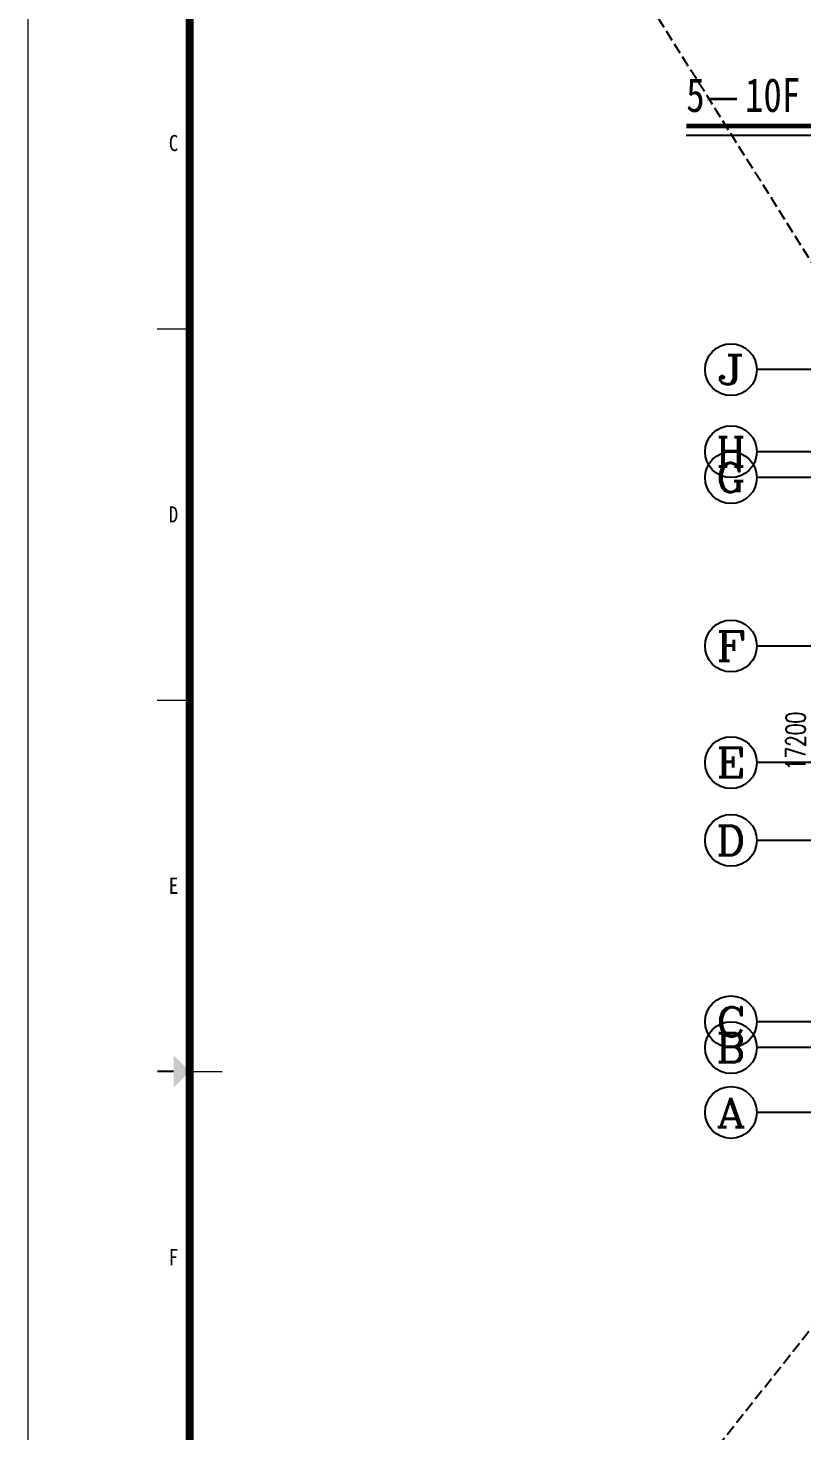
# Model space of a CAD drawing. Extents: x 802298 to 1915382, y -2285475 to -1340051.
# Drawn here: x 1323603 to 1341536, y -2249302 to -2216816 of the extents above; entities that cross this region are included whole.
import ezdxf
from ezdxf.enums import TextEntityAlignment as Align

# ---------------------------------------------------------------- set-up
doc = ezdxf.new("R2010")
doc.units = 0
doc.header["$LTSCALE"] = 1000
doc.header["$MEASUREMENT"] = 0
doc.linetypes.add('DASH', pattern=[0.35, 0.25, -0.1])
doc.layers.get('0').update_dxf_attribs({"linetype": 'CONTINUOUS'})
doc.layers.get('Defpoints').update_dxf_attribs({"linetype": 'CONTINUOUS'})
for name, color, linetype in [('8', 8, 'CONTINUOUS'), ('AXIS', 3, 'CONTINUOUS'), ('AXIS_TEXT', 7, 'CONTINUOUS'), ('DIM_SYMB', 3, 'CONTINUOUS'), ('PUB_TEXT', 7, 'CONTINUOUS')]:
    doc.layers.add(name, color=color, linetype=linetype)
doc.layers.add('图框', color=7, linetype='CONTINUOUS', lineweight=5)
doc.styles.add('_TCH_AXIS', font='COMPLEX', dxfattribs={"bigfont": 'GBCBIG'})
doc.styles.add('COMPLEX', font='COMPLEX')
doc.styles.add('DIM_FONT', font='SIMPLEX', dxfattribs={"width": 0.7, "bigfont": 'GBCBIG'})
doc.styles.add('TKZ1', font='SIMHEI.TTF', dxfattribs={"width": 0.7})
doc.styles.add('黑体', font='SIMHEI.TTF', dxfattribs={"width": 0.8})
doc.dimstyles.new('DIMN150', dxfattribs={"dimscale": 1.5, "dimtxt": 300, "dimasz": 100, "dimexe": 250, "dimexo": 300, "dimgap": 150, "dimtad": 1, "dimdec": 0, "dimzin": 0, "dimdsep": 46, "dimtxsty": 'DIM_FONT', "dimblk": 'ARCHTICK', "dimcen": 0.09, "dimclrt": 7, "dimazin": 2, "dimtfac": 1, "dimtdec": 0, "dimtix": 1, "dimtmove": 2, "dimatfit": 3, "dimfxl": 0, "dimtolj": 1, "dimtzin": 0, "dimarcsym": 0})

# ---------------------------------------------------------------- blocks, each defined once
blk = doc.blocks.new('图框')
at = {"layer": '图框'}
for p, q in [((-126000, 0), (-126000, 88994)), ((-123004, 61697), (-122254, 61697)), ((-123004, 53097), (-122254, 53097)), ((-122254, 44497), (-121505, 44497))]:
    blk.add_line(p, q, dxfattribs=at)
at = {"layer": '图框', "const_width": 180}
blk.add_lwpolyline([(-1498, 87496), (-122254, 87496), (-122254, 1498), (-1498, 1498)], close=True, dxfattribs=at)
at = {"layer": '图框', "const_width": 44.9}
blk.add_lwpolyline([(-122629, 44497), (-123004, 44497)], dxfattribs=at)
at = {"layer": '图框'}
blk.add_solid([(-122629, 44122), (-122629, 44872), (-122254, 44497)], dxfattribs=at)
at = {"layer": '图框', "style": 'TKZ1', "width": 0.85}
for s, p in [('C', (-122629, 65996)), ('D', (-122629, 57397)), ('E', (-122629, 48797)), ('F', (-122629, 40197))]:
    blk.add_text(s, height=375, dxfattribs=at).set_placement(p, align=Align.MIDDLE)
blk = doc.blocks.new('_ArchTick')
at = {"color": 0, "linetype": 'ByBlock', "const_width": 0.4}
blk.add_lwpolyline([(-0.5, -0.5), (0.5, 0.5)], dxfattribs=at)
blk = doc.blocks.new('*D577')
at = {"layer": 'AXIS', "color": 0, "lineweight": -2}
for p, q in [((1345140, -2224726), (1341465, -2224726)), ((1341840, -2241926), (1341840, -2224726)), ((1345140, -2241926), (1341465, -2241926))]:
    blk.add_line(p, q, dxfattribs=at)
at = {"layer": 'Defpoints', "color": 0}
for p in [(1341840, -2224726), (1345590, -2224726), (1345590, -2241926)]:
    blk.add_point(p, dxfattribs=at)
at = {"layer": 'AXIS', "color": 0, "lineweight": -2, "xscale": 150, "yscale": 150, "zscale": 150}
for p, rotation in [((1341840, -2224726), 90), ((1341840, -2241926), 270)]:
    blk.add_blockref('_ArchTick', p, dxfattribs=dict(at, rotation=rotation))
at = {"layer": 'AXIS', "color": 7, "insert": (1341390, -2233326), "char_height": 450, "attachment_point": 5, "rotation": 90, "style": 'DIM_FONT'}
blk.add_mtext('\\A1;17200', dxfattribs=at)
blk = doc.blocks.new('_AXISO')
blk.add_circle((0, 0), 0.5)
at = {"layer": 'AXIS_TEXT', "style": 'COMPLEX', "width": 1.041667}
blk.add_attdef('A', text='', height=0.56, dxfattribs=at).set_placement((-0.25, -0.28), (0.25, -0.28), align=Align.FIT)

msp = doc.modelspace()

# ---------------------------------------------------------------- linework, layer by layer
at = {"layer": '8', "linetype": 'DASH'}
for p, q in [((1347290.5, -2231026.4), (1336866.5, -2214459.7)), ((1347790.5, -2239326.4), (1334152, -2256509))]:
    msp.add_line(p, q, dxfattribs=at)
at = {"layer": 'AXIS'}
for p, q in [((1346490.5, -2224726.4), (1340490.5, -2224726.4)), ((1346490.5, -2226626.4), (1340490.5, -2226626.4)), ((1346490.5, -2227226.4), (1340490.5, -2227226.4)), ((1346490.5, -2231126.4), (1340490.5, -2231126.4)), ((1346490.5, -2233826.4), (1340490.5, -2233826.4)), ((1346490.5, -2235626.4), (1340490.5, -2235626.4)), ((1346490.5, -2239826.4), (1340490.5, -2239826.4)), ((1346490.5, -2240426.4), (1340490.5, -2240426.4)), ((1346490.5, -2241926.4), (1340490.5, -2241926.4))]:
    msp.add_line(p, q, dxfattribs=at)
at = {"layer": 'DIM_SYMB', "const_width": 105}
msp.add_lwpolyline([(1338854.6, -2219084.4), (1344436.9, -2219084.4)], dxfattribs=at)
at = {"layer": 'DIM_SYMB'}
msp.add_lwpolyline([(1338854.6, -2219294.4), (1344436.9, -2219294.4)], dxfattribs=at)

# ---------------------------------------------------------------- block references
at = {"layer": 'AXIS'}
ref = msp.add_blockref('_AXISO', (1339890.5, -2224726.4), dxfattribs=dict(at, xscale=1200, yscale=1200, zscale=1200))
ref.add_attrib('A', 'J', dxfattribs={"layer": 'AXIS_TEXT', "height": 678.8, "style": '_TCH_AXIS', "width": 1.909091}).set_placement((1339551, -2225065.8), (1340229.9, -2225065.8), align=Align.FIT)
ref = msp.add_blockref('_AXISO', (1339890.5, -2226626.4), dxfattribs=dict(at, xscale=1200, yscale=1200, zscale=1200))
ref.add_attrib('A', 'H', dxfattribs={"layer": 'AXIS_TEXT', "height": 678.8, "style": '_TCH_AXIS', "width": 1.05}).set_placement((1339551, -2226965.8), (1340229.9, -2226965.8), align=Align.FIT)
ref = msp.add_blockref('_AXISO', (1339890.5, -2227226.4), dxfattribs=dict(at, xscale=1200, yscale=1200, zscale=1200))
ref.add_attrib('A', 'G', dxfattribs={"layer": 'AXIS_TEXT', "height": 678.8, "style": '_TCH_AXIS', "width": 1.166667}).set_placement((1339551, -2227565.8), (1340229.9, -2227565.8), align=Align.FIT)
ref = msp.add_blockref('_AXISO', (1339890.5, -2231126.4), dxfattribs=dict(at, xscale=1200, yscale=1200, zscale=1200))
ref.add_attrib('A', 'F', dxfattribs={"layer": 'AXIS_TEXT', "height": 678.8, "style": '_TCH_AXIS', "width": 1.3125}).set_placement((1339551, -2231465.8), (1340229.9, -2231465.8), align=Align.FIT)
ref = msp.add_blockref('_AXISO', (1339890.5, -2233826.4), dxfattribs=dict(at, xscale=1200, yscale=1200, zscale=1200))
ref.add_attrib('A', 'E', dxfattribs={"layer": 'AXIS_TEXT', "height": 678.8, "style": '_TCH_AXIS', "width": 1.3125}).set_placement((1339551, -2234165.8), (1340229.9, -2234165.8), align=Align.FIT)
ref = msp.add_blockref('_AXISO', (1339890.5, -2235626.4), dxfattribs=dict(at, xscale=1200, yscale=1200, zscale=1200))
ref.add_attrib('A', 'D', dxfattribs={"layer": 'AXIS_TEXT', "height": 678.8, "style": '_TCH_AXIS', "width": 1.235294}).set_placement((1339551, -2235965.8), (1340229.9, -2235965.8), align=Align.FIT)
ref = msp.add_blockref('_AXISO', (1339890.5, -2239826.4), dxfattribs=dict(at, xscale=1200, yscale=1200, zscale=1200))
ref.add_attrib('A', 'C', dxfattribs={"layer": 'AXIS_TEXT', "height": 678.8, "style": '_TCH_AXIS', "width": 1.4}).set_placement((1339551, -2240165.8), (1340229.9, -2240165.8), align=Align.FIT)
ref = msp.add_blockref('_AXISO', (1339890.5, -2240426.4), dxfattribs=dict(at, xscale=1200, yscale=1200, zscale=1200))
ref.add_attrib('A', 'B', dxfattribs={"layer": 'AXIS_TEXT', "height": 678.8, "style": '_TCH_AXIS', "width": 1.235294}).set_placement((1339551, -2240765.8), (1340229.9, -2240765.8), align=Align.FIT)
ref = msp.add_blockref('_AXISO', (1339890.5, -2241926.4), dxfattribs=dict(at, xscale=1200, yscale=1200, zscale=1200))
ref.add_attrib('A', 'A', dxfattribs={"layer": 'AXIS_TEXT', "height": 678.8, "style": '_TCH_AXIS', "width": 1.166667}).set_placement((1339551, -2242265.8), (1340229.9, -2242265.8), align=Align.FIT)
at = {"layer": '图框'}
msp.add_blockref('图框', (1449602.6, -2285474.5), dxfattribs=at)

# ---------------------------------------------------------------- texts
at = {"layer": 'PUB_TEXT', "style": '黑体', "width": 0.8}
for s, height, p in [('5', 784.2, (1338854.6, -2218759.2)), ('10F', 784.18, (1340215.7, -2218759.2)), ('—', 784.2, (1339308.3, -2218759.2))]:
    msp.add_text(s, height=height, dxfattribs=at).set_placement(p)

# ---------------------------------------------------------------- dimensions: what is measured, and where the dimension line sits
at = {"layer": 'AXIS'}
dim = msp.add_aligned_dim(p1=(1345590.5, -2241926.4), p2=(1345590.5, -2224726.4), distance=3750, dimstyle='DIMN150', dxfattribs=at)
dim.commit()
dim.dimension.update_dxf_attribs({"geometry": '*D577', "text_midpoint": (1341390.5, -2233326.4)})

doc.saveas('drawing.dxf')
